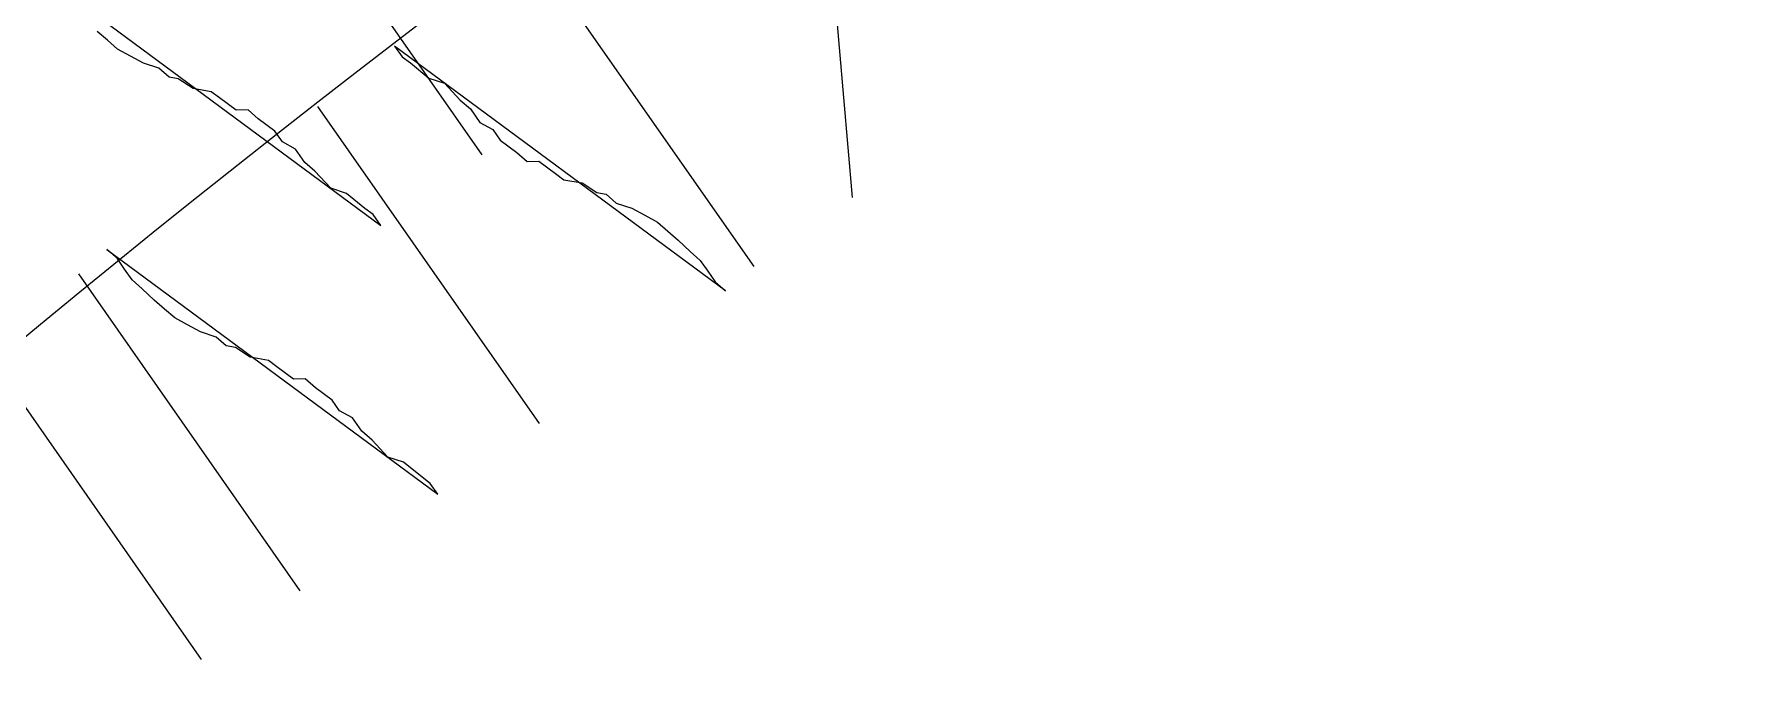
# Model space of a CAD drawing. Extents: x 25752 to 73233, y 27827 to 61602.
# Drawn here: x 59727.9 to 59816.5, y 47861.1 to 47895.1 of the extents above; entities that cross this region are included whole.
import ezdxf

# ---------------------------------------------------------------- set-up
doc = ezdxf.new("R2010")
doc.units = 0
doc.header["$LTSCALE"] = 1000
doc.header["$MEASUREMENT"] = 0
for name, color, linetype, lineweight in [('配景图块－家具立面', 252, 'Continuous', 9), ('铺地', 8, 'Continuous', 5), ('陈设', 31, 'Continuous', 5)]:
    doc.layers.add(name, color=color, linetype=linetype, lineweight=lineweight)

# ---------------------------------------------------------------- blocks, each defined once
blk = doc.blocks.new('keting-01')
at = {"layer": '陈设'}
h = blk.add_hatch(dxfattribs=at)
h.set_pattern_fill('DOTS', color=8, scale=304.8, style=0)
h.set_pattern_definition([(360, (18162.58683531021, 25617.30413790274), (9.525, 19.05), [0, -19.05])])
edge = h.paths.add_edge_path()
edge.add_spline(control_points=[(996.0713303628145, 863.5908750832896), (987.8386285043089, 865.249062579649), (979.6290772076463, 866.8703409121372), (953.8046428019879, 871.8115154706757), (936.2674978222931, 874.9332216072362), (901.3564025760861, 880.3358279757667), (884.0475129705155, 882.5680708720465), (843.5278039620025, 886.746823094727), (820.2507946590194, 888.4518537753029), (749.6108987083426, 892.7779565799283), (701.3337347968481, 894.618957277853), (627.9680007197894, 900.9026336313109), (603.3749709839467, 903.5774288240355), (566.4484742425848, 909.1011380929267), (554.1336054278072, 911.1946513882722), (529.5235732987057, 915.9968669301015), (517.1714435715694, 918.7274998116773), (490.3756448621862, 925.4178034765064), (476.0802774102194, 929.4496035207412), (452.3256658747559, 936.4561370372539), (442.7341582282679, 939.3740820792736), (433.2446362406481, 942.261107346334)], knot_values=[0.007594318894714291, 0.007594318894714291, 0.007594318894714291, 0.007594318894714291, 1.009331685129112, 1.009331685129112, 3.166903830014817, 3.166903830014817, 5.324475974900523, 5.324475974900523, 8.146713981276132, 8.146713981276132, 13.78698518195698, 13.78698518195698, 16.6071207822974, 16.6071207822974, 18.01718858246761, 18.01718858246761, 19.42725638263783, 19.42725638263783, 21.11840045899928, 21.11840045899928, 22.2881602581128, 22.2881602581128, 22.2881602581128, 22.2881602581128], degree=3, periodic=0)
edge.add_ellipse((-77.48649606085382, -800.0763045151252), major_axis=(-1283.858626616139, 1283.858626616139), ratio=0.9999999999999818, start_angle=-61.33743676422674, end_angle=-48.55714826964773)
edge.add_ellipse((147.8141850942047, -800.0763045151252), major_axis=(1283.858626616115, 1283.858626616115), ratio=0.9999999999999885, start_angle=48.5571482696466, end_angle=61.33743676426361)
edge.add_spline(control_points=[(-362.9169472076464, 942.2611073462176), (-372.4064691951498, 939.3740820792154), (-381.9979768417543, 936.4561370371375), (-405.7525883766357, 929.4496035208576), (-420.0479558280203, 925.4178034767974), (-446.8437545358902, 918.7274998123175), (-459.1958842620952, 915.9968669308582), (-483.8059163887519, 911.1946513893781), (-496.1207852023654, 909.1011380941491), (-533.0472819404677, 903.5774288254324), (-557.6403116740985, 900.9026336325915), (-611.6581250126474, 896.2760806423612), (-640.9893235403579, 894.6019140569842), (-669.9649956822395, 893.036922814732)], knot_values=[0.007594318904541566, 0.007594318904541566, 0.007594318904541566, 0.007594318904541566, 1.177354118008585, 1.177354118008585, 2.868498194319651, 2.868498194319651, 4.278565994361959, 4.278565994361959, 5.688633794404266, 5.688633794404266, 8.508769394488882, 8.508769394488882, 11.91787256770212, 11.91787256770212, 11.91787256770212, 11.91787256770212], degree=3, periodic=0)
edge.add_ellipse((-690.3545186583651, 887.7951286538737), major_axis=(-14.8863872921046, 14.8863872921046), ratio=0.9999999999995667, start_angle=225.8035234418923, end_angle=239.417541532368, ccw=False)
edge.add_ellipse((-1021.224653691403, 764.549575428071), major_axis=(-263.7332285244026, 263.7332285244026), ratio=0.9999999999994231, start_angle=234.5429178462428, end_angle=244.3434878472222, ccw=False)
edge.add_ellipse((-545.4026927228551, 1473.910637742491), major_axis=(464.1965283956217, 464.1965283956217), ratio=0.9999999999999988, start_angle=215.5301837112753, end_angle=236.2784491778619)
edge.add_ellipse((-116.4895104428288, 4898.453169354412), major_axis=(2884.587237370078, 2884.587237370078), ratio=1, start_angle=220.7753203818918, end_angle=231.6420249032678)
edge.add_ellipse((703.8265827595023, 1753.867807273753), major_axis=(-687.3524551223126, 687.3524551223126), ratio=0.9999999999999951, start_angle=113.9930274311128, end_angle=139.4777875760855)
edge.add_ellipse((803.3696362192277, 772.3616992990137), major_axis=(18.88655356571336, 18.88655356571336), ratio=0.999999999999889, start_angle=29.349690518414718, end_angle=107.31395154978779, ccw=False)
edge.add_ellipse((582.0949540698202, 537.5616818803828), major_axis=(245.0239564003844, 245.0239564003844), ratio=0.9999999999999977, start_angle=326.06965526290503, end_angle=363.74867896470926, ccw=False)
edge.add_ellipse((782.0569143572357, 287.1395743794274), major_axis=(-245.0406506768896, 245.0406506768896), ratio=0.9999999999729834, start_angle=289.4364312615882, end_angle=291.1525348597326, ccw=False)
edge.add_ellipse((2297.740822082967, 545.9582504187129), major_axis=(-966.7610353427459, 966.7610353427459), ratio=0.9999999999999937, start_angle=35.30528515153998, end_angle=42.74492259143477, ccw=False)
edge.add_ellipse((1141.667108909693, 731.1284608243732), major_axis=(139.1840901862562, 139.1840901862562), ratio=0.9999999999998591, start_angle=92.70420918075928, end_angle=121.7648417998393, ccw=False)
edge = h.paths.add_edge_path()
edge.add_ellipse((1101.918267338537, 809.3025705468026), major_axis=(-54.2011694401335, 54.2011694401335), ratio=0.9999999999999156, start_angle=248.1334738211491, end_angle=277.7178630449272)
edge.add_ellipse((1076.469573644921, 764.9464125772356), major_axis=(-90.17858370672025, 90.17858370672026), ratio=0.9999999999997502, start_angle=-79.30676778778508, end_angle=-64.31921627686972)
edge.add_ellipse((-296.995434705168, 651.4936658183578), major_axis=(1014.580495176632, 1014.580495176632), ratio=0.9999999999999984, start_angle=303.32411686118166, end_angle=324.37804893725087, ccw=False)
edge.add_spline(control_points=[(1108.148602955276, 361.1190873634769), (1110.136375368107, 360.9395735422149), (1118.851643845905, 360.1629144363105), (1127.953862196533, 359.6286005796865), (1136.498063597945, 358.8512076107436)], knot_values=[0, 0, 0, 0, 0.2418033642713523, 1.052830296575082, 1.052830296575082, 1.052830296575082, 1.052830296575082], degree=3, periodic=0)
edge.add_ellipse((1133.497794231167, 324.3855359081645), major_axis=(-24.46307566700356, 24.46307566700356), ratio=0.9999999999999188, start_angle=238.7767705824798, end_angle=310.27284356007203, ccw=False)
edge.add_ellipse((-2508.813566227327, 624.5515211943421), major_axis=(2607.446179105898, 2607.446179105898), ratio=0.999999999999999, start_angle=310.4593117003497, end_angle=318.3404531218047)
edge = h.paths.add_edge_path()
edge.add_ellipse((-1031.590578305419, 809.3025705465116), major_axis=(54.20116944015222, 54.20116944015222), ratio=0.9999999999995934, start_angle=82.28213695507955, end_angle=111.8665261788591)
edge.add_ellipse((2579.141255260445, 624.5515211949823), major_axis=(-2607.446179106048, 2607.446179106049), ratio=0.9999999999999925, start_angle=41.65954687821016, end_angle=49.54410408661445)
edge.add_ellipse((-1063.138307445566, 324.2252916574944), major_axis=(24.46307566700256, 24.46307566700256), ratio=0.9999999999999033, start_angle=49.98346972011012, end_angle=121.3236457343994, ccw=False)
edge.add_spline(control_points=[(-1066.143605310703, 358.690525254875), (-1062.783122170367, 358.996772701852), (-1059.659696693998, 359.2463994749123), (-1056.694063436356, 359.4704228297924)], knot_values=[0, 0, 0, 0, 0.3189857557440551, 0.3189857557440551, 0.3189857557440551, 0.3189857557440551], degree=3, periodic=0)
edge.add_ellipse((2166.821021849522, 749.914078490925), major_axis=(2296.028718604327, 2296.028718604327), ratio=0.9999999999999991, start_angle=132.8754075785099, end_angle=141.9062269296692, ccw=False)
edge = h.paths.add_edge_path()
edge.add_ellipse((-635.3614413564792, 614.8597379613784), major_axis=(201.0565212141125, 201.0565212141125), ratio=0.9999999999999994, start_angle=219.8560000035077, end_angle=290.9319768433341)
edge.add_ellipse((-399.5050116856582, 697.3351374629419), major_axis=(141.3163031800011, 141.3163031800011), ratio=0.9999999999999929, start_angle=231.8281592482279, end_angle=294.8810682384705)
edge.add_ellipse((-58.50481420382857, 130.5610611776938), major_axis=(-368.4761261597796, 368.4761261597795), ratio=0.9999999999999991, start_angle=285.52623263396157, end_angle=332.11357467867344, ccw=False)
edge.add_ellipse((469.8066690799315, 776.027095969941), major_axis=(-235.293706831595, 235.293706831595), ratio=0.9999999999999817, start_angle=80.19826500577827, end_angle=130.5062586859865)
edge.add_ellipse((682.046916129184, 526.5308612888912), major_axis=(178.2628612539982, 178.2628612539982), ratio=0.9999999999999981, start_angle=154.0384846775883, end_angle=216.6923729745889)
edge.add_ellipse((1096.802542923717, 604.6498504911433), major_axis=(-394.2525525941339, 394.252552594134), ratio=0.999999999999949, start_angle=80.98112304628877, end_angle=109.8781780001218)
edge.add_ellipse((81.6952970182756, 14361.16825844161), major_axis=(-10099.29640554323, 10099.29640554323), ratio=0.9999999999995927, start_angle=138.1241672681158, end_angle=138.7143909774701)
edge.add_spline(control_points=[(1006.961830939166, 108.6085719899856), (1007.363344130339, 114.9970480263582), (1007.454428465106, 121.4929060100112), (1007.199459466501, 128.3166593944188)], knot_values=[2.293510373809953, 2.293510373809953, 2.293510373809953, 2.293510373809953, 2.979732802934619, 2.979732802934619, 2.979732802934619, 2.979732802934619], degree=3, periodic=0)
edge.add_spline(control_points=[(1007.199459466501, 128.3166593944188), (1007.056142148329, 132.1522709439159), (1006.394062284846, 142.4749772372306), (1004.522849050001, 156.9979462881456), (992.0258315125247, 153.6702440436347), (988.5933109238977, 157.0695412120549), (987.1594260093989, 159.5937389279716)], knot_values=[2.979732802934619, 2.979732802934619, 2.979732802934619, 2.979732802934619, 3.36545639614831, 3.990521829336836, 4.278466320926378, 4.605763273049225, 4.605763273049225, 4.605763273049225, 4.605763273049225], degree=3, periodic=0)
edge.add_spline(control_points=[(987.1594260093989, 159.5937389279716), (985.7204994963249, 162.1268118276494), (984.6764873770298, 165.380762527755), (983.6324752577348, 168.6347132280353)], knot_values=[4.605763273049225, 4.605763273049225, 4.605763273049225, 4.605763273049225, 4.934211014792284, 4.934211014792284, 4.934211014792284, 4.934211014792284], degree=3, periodic=0)
edge.add_ellipse((2297.740822082967, 545.9582504187129), major_axis=(-966.7610353430241, 966.761035343024), ratio=0.9999999999998376, start_angle=52.795632896919415, end_angle=61.02050574382298, ccw=False)
edge.add_ellipse((697.9145912433742, 481.1212555931415), major_axis=(-193.2577183695978, 193.2577183695977), ratio=0.9999999999999212, start_angle=165.6335501199894, end_angle=198.8130742464472, ccw=False)
edge.add_ellipse((987.5689921147423, 481.2092158006271), major_axis=(197.4361382076936, 197.4361382076936), ratio=0.9999999999998674, start_angle=151.0252170128921, end_angle=192.4102655699839, ccw=False)
edge.add_ellipse((872.4652319916058, 801.2413249782403), major_axis=(300.9884463597922, 300.9884463597923), ratio=0.9999999999999813, start_angle=177.8463850309959, end_angle=203.8962665094932, ccw=False)
edge.add_ellipse((886.4243425853783, 285.6783404281014), major_axis=(-280.5584644205587, 280.5584644205586), ratio=0.9999999999996602, start_angle=2.0533838449994732, end_angle=10.260448050109005, ccw=False)
edge.add_spline(control_points=[(595.9934426442487, 556.0040629839059), (602.4018513633637, 564.1422486366355), (618.4675662182271, 584.5444695093902), (560.9736075192923, 575.6567985196598), (529.1059395032935, 596.5780363008962), (474.9238256493118, 621.3288819395821), (415.2595064755296, 591.6954341397504), (340.9271842219168, 609.1883606316987), (261.9902330305194, 623.6756329140626), (229.1386710400693, 677.9326262066606), (178.6444096356863, 685.7719019984361), (189.3899977983674, 715.6425413673278), (173.7849215685856, 716.9934724339982), (165.6612177520292, 717.6121500710142)], knot_values=[28.72622828787619, 28.72622828787619, 28.72622828787619, 28.72622828787619, 29.65137003608691, 31.04553471454428, 32.97090723718488, 34.80045963000916, 37.53798117998499, 40.13244696109814, 43.73799823656201, 46.29924793153518, 47.53881564063179, 48.20545028199999, 48.98405692497199, 48.98405692497199, 48.98405692497199, 48.98405692550385], degree=3, periodic=0)
edge.add_ellipse((18.62507486331742, -4997.741153196723), major_axis=(-4042.702252732715, 4042.702252732715), ratio=0.9999999999999977, start_angle=-46.47369586912973, end_angle=-42.84626635100496)
edge.add_spline(control_points=[(-196.2340660261689, 715.4644757015049), (-208.8575831012568, 714.1898179298732), (-231.1373375068652, 711.301770086342), (-259.3318401137367, 671.6945340897655), (-321.67682123743, 652.850656854629), (-379.5356295341626, 620.6237012119964), (-444.5238694277359, 630.861494119803), (-465.1179062118754, 597.4442924734321), (-544.0760743449209, 568.0265953844064), (-524.7681710667675, 567.5076862247661)], knot_values=[0, 0, 0, 1.163513729807164e-12, 1.426783815582302, 2.507845637052222, 5.446644405802077, 8.794161911986935, 10.36550993041577, 12.19506232323765, 14.47634677036475, 14.47634677036475, 14.47634677036475, 14.47634677036475], degree=3, periodic=0)
edge.add_ellipse((-756.0246989517473, 924.870957973355), major_axis=(300.9884463598087, 300.9884463598087), ratio=0.9999999999999547, start_angle=233.1899730444863, end_angle=257.9076692015958, ccw=False)
edge.add_ellipse((-939.7393269962631, 638.6571184380446), major_axis=(197.4361382076993, 197.4361382076993), ratio=0.9999999999999556, start_angle=244.6759739839959, end_angle=286.0610225410798, ccw=False)
edge.add_ellipse((-657.4306535270298, 573.8381970869959), major_axis=(-193.2577183704306, 193.2577183704306), ratio=0.9999999999956852, start_angle=85.14470269029368, end_angle=91.45268943398088, ccw=False)
edge.add_ellipse((-2122.789457567385, 542.7427645198768), major_axis=(-894.3411277871842, 894.3411277871842), ratio=0.9999999999998531, start_angle=208.0880272447276, end_angle=218.4118439115923, ccw=False)
edge.add_spline(control_points=[(-912.6986819964368, 174.8128519249731), (-914.3419047960779, 169.8037326467456), (-915.9851275954861, 164.7946133684018), (-919.0608770635445, 162.4413558801753)], knot_values=[4.42752981046754, 4.42752981046754, 4.42752981046754, 4.42752981046754, 4.934211014792284, 4.934211014792284, 4.934211014792284, 4.934211014792284], degree=3, periodic=0)
edge.add_ellipse((-1027.898065884248, 610.1037862319499), major_axis=(325.7661624684434, 325.7661624684433), ratio=0.9999999999999749, start_angle=238.6648212037559, end_angle=277.816367146285)
h = blk.add_hatch(dxfattribs=at)
h.set_pattern_fill('DOTS', color=8, scale=162.56, angle=14.82400259601741, style=0)
h.set_pattern_definition([(14.82400259601742, (4836.366016332875, 17139.19586050097), (2.3114750246387, 11.12155938753516), [0, -10.15999999999999])])
edge = h.paths.add_edge_path(flags=17)
edge.add_ellipse((-519.1439025870932, 762.2042342543718), major_axis=(21.14502328860399, 21.14502328860399), ratio=0.9999999999999227, start_angle=217.598370494964, end_angle=267.39462829812675, ccw=False)
edge.add_ellipse((-537.164517506928, 656.8479491472244), major_axis=(54.45877196658473, 54.45877196658473), ratio=0.999999999999866, start_angle=350.65844968254294, end_angle=394.3991949743683, ccw=False)
edge.add_ellipse((-516.9501930261322, 701.7574595074402), major_axis=(-29.95442116378443, 29.95442116378443), ratio=0.9999999999998381, start_angle=224.9828587922299, end_angle=289.9024488496004)
edge = h.paths.add_edge_path(flags=17)
edge.add_ellipse((-268.9012063805421, 118.0461821601493), major_axis=(-437.6135387341282, 437.6135387341282), ratio=0.9999999999840347, start_angle=-26.32292343229813, end_angle=-25.58827127859119)
edge.add_ellipse((-472.1012531904853, 651.9236041483819), major_axis=(-35.27276074935165, 35.27276074935165), ratio=0.9999999999999832, start_angle=246.3633945223265, end_angle=317.8577408210059, ccw=False)
edge.add_ellipse((-407.3491173858347, 676.690143339074), major_axis=(-13.75234945515317, 13.75234945515317), ratio=0.9999999999999909, start_angle=-72.18619439915022, end_angle=64.8217797418078, ccw=False)
edge.add_ellipse((-443.9371503046423, 625.1105849205924), major_axis=(58.36219010513094, 58.36219010513094), ratio=0.9999999999999907, start_angle=11.56752916311502, end_angle=61.28906160823021)
edge = h.paths.add_edge_path()
edge.add_ellipse((-425.4547496489249, 468.2156776812044), major_axis=(-220.0337383788228, 220.0337383788228), ratio=0.9999999999999688, start_angle=-23.32578200306534, end_angle=26.28458598788795)
edge.add_spline(control_points=[(-720.1757704019547, 568.0616188914282), (-724.1126861067023, 559.5518392391969), (-729.1230209034402, 548.7218270415324), (-722.1788345618406, 542.4840992808458), (-720.3808340353426, 541.3396552748163)], knot_values=[0, 0, 0, 0, 1.42238482592121, 1.810204922351612, 1.810204922351612, 1.810204922351612, 1.810204922351612], degree=3, periodic=0)
edge.add_ellipse((-268.9012063769624, 118.0461821584613), major_axis=(437.6135387384768, 437.6135387384769), ratio=0.99999999999961, start_angle=87.25263749308863, end_angle=91.84549474957328, ccw=False)
edge.add_ellipse((-419.3596846963046, 494.8536052366253), major_axis=(196.4563008926624, 196.4563008926624), ratio=0.9999999999999459, start_angle=66.89079912288321, end_angle=117.98945326683679, ccw=False)
edge.add_ellipse((-326.5521458889125, 374.6258958802209), major_axis=(301.2260797398521, 301.2260797398521), ratio=0.9999999999999956, start_angle=389.56745048290304, end_angle=432.4529716565977, ccw=False)
edge.add_ellipse((-65.63578831939958, -110.8210009536706), major_axis=(-642.1611214507669, 642.1611214507669), ratio=0.999999999999835, start_angle=321.74637887917953, end_angle=324.3508728240508, ccw=False)
edge.add_spline(control_points=[(-172.3207264993107, 791.0438091878896), (-173.0406314915745, 794.3510192702524), (-177.5621041331906, 803.7592005331535), (-188.5103892912157, 803.5802000950789), (-195.9014523802325, 803.4593589303549)], knot_values=[0, 0, 0, 0, 0.5819764206049407, 1.791185280154921, 1.791185280154921, 1.791185280154921, 1.791185280154921], degree=3, periodic=0)
edge.add_ellipse((-310.588310538209, 350.0807654595119), major_axis=(330.6850650178454, 330.6850650178453), ratio=0.9999999999999977, start_angle=30.80422389370577, end_angle=74.43044399808288)
edge = h.paths.add_edge_path()
edge.add_spline(control_points=[(-184.02270455088, 765.4202955260407), (-178.7685652549844, 770.4592218788457), (-171.4651442120085, 777.4634900736273), (-171.7042187721236, 788.2116013358464), (-172.3207264993107, 791.0438091878896)], knot_values=[1.791185280154921, 1.791185280154921, 1.791185280154921, 1.791185280154921, 3.069002213139684, 3.567391534373676, 3.567391534373676, 3.567391534373676, 3.567391534373676], degree=3, periodic=0)
edge.add_ellipse((-65.63578831939958, -110.8210009536706), major_axis=(642.1611214519006, 642.1611214519005), ratio=0.9999999999993392, start_angle=51.74637887920161, end_angle=54.3508728240713)
edge.add_ellipse((-507.7083576456644, 994.6399603226455), major_axis=(-255.5169101381771, 255.5169101381771), ratio=0.9999999999999863, start_angle=145.8922033348512, end_angle=189.5904192882054, ccw=False)
edge.add_ellipse((-653.8920481570531, 961.5946925718454), major_axis=(273.4511480315422, 273.4511480315423), ratio=0.9999999999999933, start_angle=220.3807436132537, end_angle=258.6817611968143, ccw=False)
edge.add_ellipse((-268.9012063769624, 118.0461821584613), major_axis=(-437.6135387383082, 437.6135387383082), ratio=0.9999999999988526, start_angle=-2.747362506916546, end_angle=1.845494749579979)
edge.add_spline(control_points=[(-720.3808340353426, 541.3396552748163), (-717.6522013170179, 539.6028552498901), (-707.1904422369553, 535.6688909807708), (-697.8251601859229, 535.2074981800979), (-691.54221590003, 534.8979607583606)], knot_values=[1.810204922351612, 1.810204922351612, 1.810204922351612, 1.810204922351612, 2.398757922429805, 3.598446597238173, 3.598446597238173, 3.598446597238173, 3.598446597238173], degree=3, periodic=0)
edge.add_ellipse((-673.966593976249, 887.778286769113), major_axis=(-249.833371441272, 249.833371441272), ratio=0.9999999999999963, start_angle=132.1486721113125, end_angle=176.9724953827164)
edge.add_ellipse((-424.9174051396549, 901.4550634215702), major_axis=(-195.6217202257924, 195.6217202257924), ratio=0.9999999999999788, start_angle=132.3564968236814, end_angle=195.5463068146161)
at = {"layer": '陈设', "color": 8, "linetype": 'Continuous'}
for p, q in [((-623.9507263434643, 601.7251249670226), (-625.7728133303463, 622.7794674035395)), ((-623.9507263434643, 601.7251249670226), (-625.7728133303463, 622.7794674035395)), ((-623.9507263434643, 601.7251249670226), (-625.7728133303463, 622.7794674035395)), ((-623.9507263434643, 601.7251249670226), (-625.7728133303463, 622.7794674035395)), ((-651.981505347474, 618.76100214076), (-641.4982008307707, 603.7591071313363)), ((-651.981505347474, 618.76100214076), (-641.4982008307707, 603.7591071313363)), ((-651.981505347474, 618.76100214076), (-641.4982008307707, 603.7591071313363)), ((-651.981505347474, 618.76100214076), (-641.4982008307707, 603.7591071313363)), ((-628.614458859578, 598.4661148139276), (-639.097763376456, 613.4680098232639)), ((-628.614458859578, 598.4661148139276), (-639.097763376456, 613.4680098232639)), ((-628.614458859578, 598.4661148139276), (-639.097763376456, 613.4680098232639)), ((-628.614458859578, 598.4661148139276), (-639.097763376456, 613.4680098232639)), ((-649.276547486661, 606.0397634928231), (-638.793242969783, 591.0378684834286)), ((-649.276547486661, 606.0397634928231), (-638.793242969783, 591.0378684834286)), ((-649.276547486661, 606.0397634928231), (-638.793242969783, 591.0378684834286)), ((-649.276547486661, 606.0397634928231), (-638.793242969783, 591.0378684834286)), ((-660.6027550257568, 598.1250245496049), (-650.1194505090534, 583.1231295401813)), ((-660.6027550257568, 598.1250245496049), (-650.1194505090534, 583.1231295401813)), ((-660.6027550257568, 598.1250245496049), (-650.1194505090534, 583.1231295401813)), ((-660.6027550257568, 598.1250245496049), (-650.1194505090534, 583.1231295401813)), ((-665.2664875418704, 594.8660143965099), (-654.7831830251671, 579.8641193870862)), ((-665.2664875418704, 594.8660143965099), (-654.7831830251671, 579.8641193870862)), ((-665.2664875418704, 594.8660143965099), (-654.7831830251671, 579.8641193870862)), ((-665.2664875418704, 594.8660143965099), (-654.7831830251671, 579.8641193870862))]:
    blk.add_line(p, q, dxfattribs=at)
blk.add_lwpolyline([(-661.9588591891516, 611.9980657136766), (-646.2878541248501, 600.4121037041186), (-646.6435518044163, 600.9211167959147), (-647.03757833704, 601.2139521948411), (-647.914555822179, 601.9268762656138), (-648.6520133205049, 602.1691160976479), (-649.4017375326657, 602.9709645883995), (-649.8846884852101, 603.3910532602749), (-650.3293105846969, 604.0273196249036), (-650.9388485626259, 604.3589494497865), (-651.2945462421922, 604.8679625415243), (-652.0825993074104, 605.4536333394353), (-652.5655502599548, 605.8737220112234), (-653.1251589185558, 605.8614552974759), (-653.912746410846, 606.4464598477934), (-654.3067729434406, 606.739295246778), (-655.1714837147447, 606.8926106589497), (-655.8706123601878, 607.3510281838826), (-656.3029677458399, 607.4276858899975), (-656.7859186982096, 607.8477745618729), (-657.5233761967102, 608.090014393907), (-658.1335804220289, 608.42117864592), (-658.7437846475514, 608.7523428978748), (-659.2267356000957, 609.1724315697793), (-659.70968655264, 609.5925202416838)], dxfattribs=at)
blk.add_lwpolyline([(-661.9588591891516, 611.9980657136766), (-646.2878541248501, 600.4121037041186), (-646.6435518044163, 600.9211167959147), (-647.03757833704, 601.2139521948411), (-647.914555822179, 601.9268762656138), (-648.6520133205049, 602.1691160976479), (-649.4017375326657, 602.9709645883995), (-649.8846884852101, 603.3910532602749), (-650.3293105846969, 604.0273196249036), (-650.9388485626259, 604.3589494497865), (-651.2945462421922, 604.8679625415243), (-652.0825993074104, 605.4536333394353), (-652.5655502599548, 605.8737220112234), (-653.1251589185558, 605.8614552974759), (-653.912746410846, 606.4464598477934), (-654.3067729434406, 606.739295246778), (-655.1714837147447, 606.8926106589497), (-655.8706123601878, 607.3510281838826), (-656.3029677458399, 607.4276858899975), (-656.7859186982096, 607.8477745618729), (-657.5233761967102, 608.090014393907), (-658.1335804220289, 608.42117864592), (-658.7437846475514, 608.7523428978748), (-659.2267356000957, 609.1724315697793), (-659.70968655264, 609.5925202416838)], dxfattribs=at)
blk.add_lwpolyline([(-661.9588591891516, 611.9980657136766), (-646.2878541248501, 600.4121037041186), (-646.6435518044163, 600.9211167959147), (-647.03757833704, 601.2139521948411), (-647.914555822179, 601.9268762656138), (-648.6520133205049, 602.1691160976479), (-649.4017375326657, 602.9709645883995), (-649.8846884852101, 603.3910532602749), (-650.3293105846969, 604.0273196249036), (-650.9388485626259, 604.3589494497865), (-651.2945462421922, 604.8679625415243), (-652.0825993074104, 605.4536333394353), (-652.5655502599548, 605.8737220112234), (-653.1251589185558, 605.8614552974759), (-653.912746410846, 606.4464598477934), (-654.3067729434406, 606.739295246778), (-655.1714837147447, 606.8926106589497), (-655.8706123601878, 607.3510281838826), (-656.3029677458399, 607.4276858899975), (-656.7859186982096, 607.8477745618729), (-657.5233761967102, 608.090014393907), (-658.1335804220289, 608.42117864592), (-658.7437846475514, 608.7523428978748), (-659.2267356000957, 609.1724315697793), (-659.70968655264, 609.5925202416838)], dxfattribs=at)
blk.add_lwpolyline([(-661.9588591891516, 611.9980657136766), (-646.2878541248501, 600.4121037041186), (-646.6435518044163, 600.9211167959147), (-647.03757833704, 601.2139521948411), (-647.914555822179, 601.9268762656138), (-648.6520133205049, 602.1691160976479), (-649.4017375326657, 602.9709645883995), (-649.8846884852101, 603.3910532602749), (-650.3293105846969, 604.0273196249036), (-650.9388485626259, 604.3589494497865), (-651.2945462421922, 604.8679625415243), (-652.0825993074104, 605.4536333394353), (-652.5655502599548, 605.8737220112234), (-653.1251589185558, 605.8614552974759), (-653.912746410846, 606.4464598477934), (-654.3067729434406, 606.739295246778), (-655.1714837147447, 606.8926106589497), (-655.8706123601878, 607.3510281838826), (-656.3029677458399, 607.4276858899975), (-656.7859186982096, 607.8477745618729), (-657.5233761967102, 608.090014393907), (-658.1335804220289, 608.42117864592), (-658.7437846475514, 608.7523428978748), (-659.2267356000957, 609.1724315697793), (-659.70968655264, 609.5925202416838)], dxfattribs=at)
for points in [[(-645.6343176214432, 608.9002743072633), (-645.278619941877, 608.3912612155254), (-644.8845934092533, 608.0984258166282), (-644.0076159241144, 607.3855017457972), (-643.2701584258175, 607.1432619137049), (-642.5208997865848, 606.3420796704595), (-642.0379488340404, 605.9219909986714), (-641.5933267345536, 605.2857246339554), (-640.9837887565955, 604.9540948090726), (-640.6280910770583, 604.4450817173347), (-639.8400380118401, 603.8594109194237), (-639.3570870592957, 603.4393222476356), (-638.7974784006656, 603.4515889613831), (-638.0094253354473, 602.8659181635594), (-637.6153988028527, 602.5730827645748), (-636.7506880315486, 602.4197673524031), (-636.0515593861055, 601.9613498274703), (-635.6192040004535, 601.8846921213553), (-635.1362530479091, 601.4646034494799), (-634.3987955495832, 601.2223636174458), (-633.7885913240607, 600.8911993655202), (-633.178387098742, 600.5600351134781), (-632.6954361461976, 600.1399464415736), (-632.2124851936533, 599.7198577697854), (-631.6410753941163, 599.173182072409), (-631.1581244417757, 598.7530934006209), (-630.8024267622095, 598.2440803087957), (-630.4467290824396, 597.7350672170578), (-629.963778130099, 597.3149785451824)], [(-645.6343176214432, 608.9002743072633), (-645.278619941877, 608.3912612155254), (-644.8845934092533, 608.0984258166282), (-644.0076159241144, 607.3855017457972), (-643.2701584258175, 607.1432619137049), (-642.5208997865848, 606.3420796704595), (-642.0379488340404, 605.9219909986714), (-641.5933267345536, 605.2857246339554), (-640.9837887565955, 604.9540948090726), (-640.6280910770583, 604.4450817173347), (-639.8400380118401, 603.8594109194237), (-639.3570870592957, 603.4393222476356), (-638.7974784006656, 603.4515889613831), (-638.0094253354473, 602.8659181635594), (-637.6153988028527, 602.5730827645748), (-636.7506880315486, 602.4197673524031), (-636.0515593861055, 601.9613498274703), (-635.6192040004535, 601.8846921213553), (-635.1362530479091, 601.4646034494799), (-634.3987955495832, 601.2223636174458), (-633.7885913240607, 600.8911993655202), (-633.178387098742, 600.5600351134781), (-632.6954361461976, 600.1399464415736), (-632.2124851936533, 599.7198577697854), (-631.6410753941163, 599.173182072409), (-631.1581244417757, 598.7530934006209), (-630.8024267622095, 598.2440803087957), (-630.4467290824396, 597.7350672170578), (-629.963778130099, 597.3149785451824)], [(-645.6343176214432, 608.9002743072633), (-645.278619941877, 608.3912612155254), (-644.8845934092533, 608.0984258166282), (-644.0076159241144, 607.3855017457972), (-643.2701584258175, 607.1432619137049), (-642.5208997865848, 606.3420796704595), (-642.0379488340404, 605.9219909986714), (-641.5933267345536, 605.2857246339554), (-640.9837887565955, 604.9540948090726), (-640.6280910770583, 604.4450817173347), (-639.8400380118401, 603.8594109194237), (-639.3570870592957, 603.4393222476356), (-638.7974784006656, 603.4515889613831), (-638.0094253354473, 602.8659181635594), (-637.6153988028527, 602.5730827645748), (-636.7506880315486, 602.4197673524031), (-636.0515593861055, 601.9613498274703), (-635.6192040004535, 601.8846921213553), (-635.1362530479091, 601.4646034494799), (-634.3987955495832, 601.2223636174458), (-633.7885913240607, 600.8911993655202), (-633.178387098742, 600.5600351134781), (-632.6954361461976, 600.1399464415736), (-632.2124851936533, 599.7198577697854), (-631.6410753941163, 599.173182072409), (-631.1581244417757, 598.7530934006209), (-630.8024267622095, 598.2440803087957), (-630.4467290824396, 597.7350672170578), (-629.963778130099, 597.3149785451824)], [(-645.6343176214432, 608.9002743072633), (-645.278619941877, 608.3912612155254), (-644.8845934092533, 608.0984258166282), (-644.0076159241144, 607.3855017457972), (-643.2701584258175, 607.1432619137049), (-642.5208997865848, 606.3420796704595), (-642.0379488340404, 605.9219909986714), (-641.5933267345536, 605.2857246339554), (-640.9837887565955, 604.9540948090726), (-640.6280910770583, 604.4450817173347), (-639.8400380118401, 603.8594109194237), (-639.3570870592957, 603.4393222476356), (-638.7974784006656, 603.4515889613831), (-638.0094253354473, 602.8659181635594), (-637.6153988028527, 602.5730827645748), (-636.7506880315486, 602.4197673524031), (-636.0515593861055, 601.9613498274703), (-635.6192040004535, 601.8846921213553), (-635.1362530479091, 601.4646034494799), (-634.3987955495832, 601.2223636174458), (-633.7885913240607, 600.8911993655202), (-633.178387098742, 600.5600351134781), (-632.6954361461976, 600.1399464415736), (-632.2124851936533, 599.7198577697854), (-631.6410753941163, 599.173182072409), (-631.1581244417757, 598.7530934006209), (-630.8024267622095, 598.2440803087957), (-630.4467290824396, 597.7350672170578), (-629.963778130099, 597.3149785451824)], [(-643.5828962638916, 587.6908650561818), (-643.9385939434578, 588.199878148007), (-644.3326204760524, 588.4927135469043), (-645.2095979612204, 589.2056376177352), (-645.9470554595173, 589.4478774498275), (-646.6967796716781, 590.2497259404627), (-647.1797306242224, 590.6698146123672), (-647.6243527237384, 591.3060809770832), (-648.2338907016674, 591.6377108018787), (-648.5895883812336, 592.1467238935875), (-649.3776414464228, 592.7323946914985), (-649.8605923989671, 593.152483363403), (-650.4202010575973, 593.1402166495682), (-651.2077885498584, 593.725221199973), (-651.6018150824821, 594.0180565988994), (-652.4665258539608, 594.1713720110711), (-653.1656544992293, 594.629789536004), (-653.5980098848813, 594.7064472420607), (-654.0809608374257, 595.1265359139652), (-654.8184183357225, 595.3687757460866), (-655.428622561245, 595.6999399980123), (-656.0388267865928, 596.031104249967), (-656.5217777391372, 596.4511929218424), (-657.0047286916524, 596.871281593747), (-657.5766040641465, 597.4186235385132), (-658.0595550165162, 597.8387122104177), (-658.4152526960825, 598.3477253021556), (-658.7709503756196, 598.8567383938935), (-659.2539013281639, 599.2768270657689)], [(-643.5828962638916, 587.6908650561818), (-643.9385939434578, 588.199878148007), (-644.3326204760524, 588.4927135469043), (-645.2095979612204, 589.2056376177352), (-645.9470554595173, 589.4478774498275), (-646.6967796716781, 590.2497259404627), (-647.1797306242224, 590.6698146123672), (-647.6243527237384, 591.3060809770832), (-648.2338907016674, 591.6377108018787), (-648.5895883812336, 592.1467238935875), (-649.3776414464228, 592.7323946914985), (-649.8605923989671, 593.152483363403), (-650.4202010575973, 593.1402166495682), (-651.2077885498584, 593.725221199973), (-651.6018150824821, 594.0180565988994), (-652.4665258539608, 594.1713720110711), (-653.1656544992293, 594.629789536004), (-653.5980098848813, 594.7064472420607), (-654.0809608374257, 595.1265359139652), (-654.8184183357225, 595.3687757460866), (-655.428622561245, 595.6999399980123), (-656.0388267865928, 596.031104249967), (-656.5217777391372, 596.4511929218424), (-657.0047286916524, 596.871281593747), (-657.5766040641465, 597.4186235385132), (-658.0595550165162, 597.8387122104177), (-658.4152526960825, 598.3477253021556), (-658.7709503756196, 598.8567383938935), (-659.2539013281639, 599.2768270657689)], [(-643.5828962638916, 587.6908650561818), (-643.9385939434578, 588.199878148007), (-644.3326204760524, 588.4927135469043), (-645.2095979612204, 589.2056376177352), (-645.9470554595173, 589.4478774498275), (-646.6967796716781, 590.2497259404627), (-647.1797306242224, 590.6698146123672), (-647.6243527237384, 591.3060809770832), (-648.2338907016674, 591.6377108018787), (-648.5895883812336, 592.1467238935875), (-649.3776414464228, 592.7323946914985), (-649.8605923989671, 593.152483363403), (-650.4202010575973, 593.1402166495682), (-651.2077885498584, 593.725221199973), (-651.6018150824821, 594.0180565988994), (-652.4665258539608, 594.1713720110711), (-653.1656544992293, 594.629789536004), (-653.5980098848813, 594.7064472420607), (-654.0809608374257, 595.1265359139652), (-654.8184183357225, 595.3687757460866), (-655.428622561245, 595.6999399980123), (-656.0388267865928, 596.031104249967), (-656.5217777391372, 596.4511929218424), (-657.0047286916524, 596.871281593747), (-657.5766040641465, 597.4186235385132), (-658.0595550165162, 597.8387122104177), (-658.4152526960825, 598.3477253021556), (-658.7709503756196, 598.8567383938935), (-659.2539013281639, 599.2768270657689)], [(-643.5828962638916, 587.6908650561818), (-643.9385939434578, 588.199878148007), (-644.3326204760524, 588.4927135469043), (-645.2095979612204, 589.2056376177352), (-645.9470554595173, 589.4478774498275), (-646.6967796716781, 590.2497259404627), (-647.1797306242224, 590.6698146123672), (-647.6243527237384, 591.3060809770832), (-648.2338907016674, 591.6377108018787), (-648.5895883812336, 592.1467238935875), (-649.3776414464228, 592.7323946914985), (-649.8605923989671, 593.152483363403), (-650.4202010575973, 593.1402166495682), (-651.2077885498584, 593.725221199973), (-651.6018150824821, 594.0180565988994), (-652.4665258539608, 594.1713720110711), (-653.1656544992293, 594.629789536004), (-653.5980098848813, 594.7064472420607), (-654.0809608374257, 595.1265359139652), (-654.8184183357225, 595.3687757460866), (-655.428622561245, 595.6999399980123), (-656.0388267865928, 596.031104249967), (-656.5217777391372, 596.4511929218424), (-657.0047286916524, 596.871281593747), (-657.5766040641465, 597.4186235385132), (-658.0595550165162, 597.8387122104177), (-658.4152526960825, 598.3477253021556), (-658.7709503756196, 598.8567383938935), (-659.2539013281639, 599.2768270657689)]]:
    blk.add_lwpolyline(points, close=True, dxfattribs=at)
at = {"layer": '陈设'}
for centre, radius, start, end in [((-425.454749648954, 468.2156776812044), 311.1746969949828, 111.6742179973426, 161.2845859875406), ((-268.9012063769624, 118.0461821584613), 618.8790015617972, 108.330524142034, 136.8454947487017), ((-673.966593976249, 887.7782867689966), 353.3177422256405, 267.1486721118483, 311.9724953814748)]:
    blk.add_arc(centre, radius, start, end, dxfattribs=at)

msp = doc.modelspace()

# ---------------------------------------------------------------- hatches: boundary and pattern name
at = {"layer": '铺地'}
h = msp.add_hatch(dxfattribs=at)
h.set_pattern_fill('ANSI37', color=256, scale=100, style=0)
h.set_pattern_definition([(135, (164886.4868256188, 15824.32203608335), (112.2532015133644, 112.2532015133644), []), (45.00000000000001, (164886.4868256188, 15824.32203608335), (112.2532015133644, -112.2532015133644), [])])
edge = h.paths.add_edge_path()
edge.add_line((59630.52393473769, 44507.45935760161), (59630.52393473769, 44357.45935760161))
edge.add_line((59630.52393473769, 44357.45935760161), (55360.68971271292, 44357.45935760161))
edge.add_line((55360.68971271292, 44357.45935760161), (55360.68971271286, 48357.45935760165))
edge.add_line((55360.68971271286, 48357.45935760165), (60495.59745168098, 48357.45935760165))
edge.add_line((60495.59745168098, 48357.45935760165), (60218.6351352022, 48330.10918030063))
edge.add_line((60218.63513520223, 48330.10918030063), (60136.88178029819, 48313.94850424371))
edge.add_line((60136.88178029819, 48313.94850424371), (60011.82555016098, 48285.28080229464))
edge.add_line((60011.82555016095, 48285.28080229464), (59932.27355821687, 48272.38576062453))
edge.add_line((59932.2735582169, 48272.38576062453), (59814.38589664787, 48256.98089343104))
edge.add_line((59814.38589664787, 48256.98089343105), (59759.04477435676, 48251.25907618142))
edge.add_line((59759.04477435676, 48251.25907618142), (59592.5367092485, 48240.39920055136))
edge.add_line((59592.5367092485, 48240.39920055136), (59460.84296239092, 48221.5263802244))
edge.add_line((59460.84296239092, 48221.5263802244), (59390.85517308855, 48207.45935760165))
edge.add_line((59390.85517308858, 48207.45935760165), (59330.84835690993, 48205.07548313214))
edge.add_line((59330.84835690993, 48205.07548313214), (59301.2766530026, 48207.45935760165))
edge.add_line((59301.2766530026, 48207.45935760165), (55510.68971271295, 48207.45935760213))
edge.add_line((55510.68971271292, 48207.45935760213), (55510.68971271292, 44507.45935760161))
edge.add_line((55510.68971271292, 44507.45935760161), (59630.52393473769, 44507.45935761433))
edge.add_line((59630.52393473769, 44507.45935761433), (59630.52393473769, 44382.45935760153))

# ---------------------------------------------------------------- block references
at = {"layer": '配景图块－家具立面', "color": 8, "xscale": 1.100000000034925, "yscale": 1.100000000093132, "zscale": 1.1}
msp.add_blockref('keting-01', (60456.91722293608, 47224.6852144942), dxfattribs=at)

doc.saveas('drawing.dxf')
